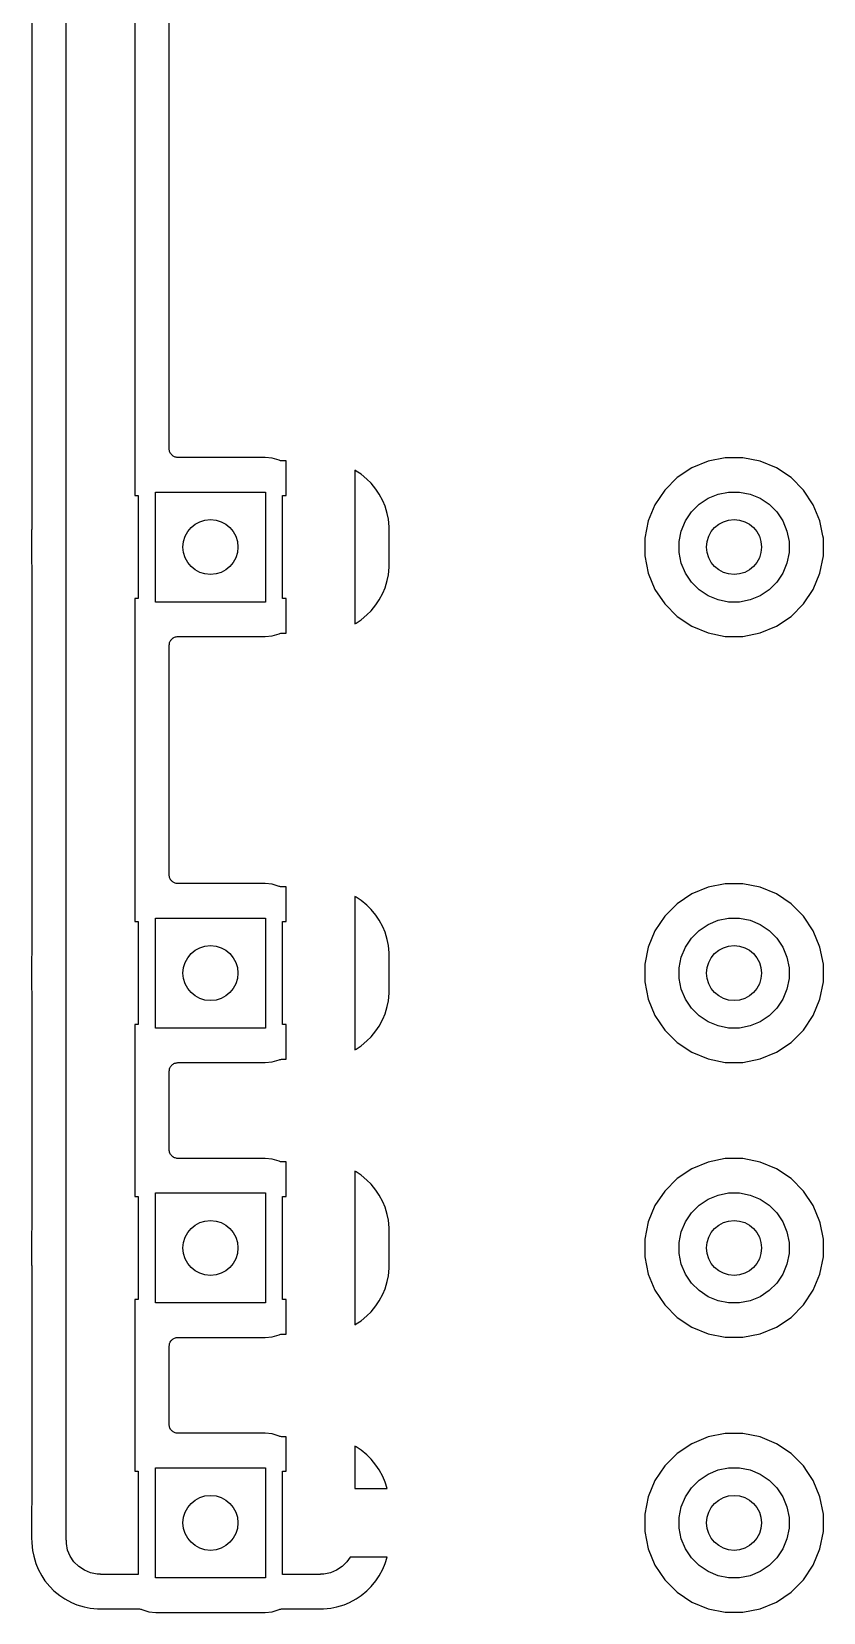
# Model space of a CAD drawing. Extents: x 1.67 to 6.2, y -5.98 to -1.89.
# Drawn here: x 5.122 to 5.576, y -5.236 to -4.331 of the extents above; entities that cross this region are included whole.
import ezdxf

# ---------------------------------------------------------------- set-up
doc = ezdxf.new("R2010")
doc.units = 0
doc.header["$MEASUREMENT"] = 0
doc.layers.add('BLACK', color=7, linetype='CONTINUOUS')

msp = doc.modelspace()

# ---------------------------------------------------------------- linework, layer by layer
at = {"layer": 'BLACK', "linetype": 'CONTINUOUS'}
for p, q in [((5.14173, -4.61614), (5.14173, -4.25197)), ((5.1811, -4.26181), (5.1811, -4.59646)), ((5.12205, -4.27657), (5.12205, -4.61397)), ((5.20079, -4.56976), (5.20079, -4.2885)), ((5.20083, -4.57022), (5.20079, -4.56976)), ((5.20087, -4.57069), (5.20083, -4.57022)), ((5.20088, -4.5707), (5.20087, -4.57069)), ((5.20088, -4.57072), (5.20088, -4.5707)), ((5.20101, -4.57116), (5.20088, -4.57072)), ((5.20115, -4.57161), (5.20101, -4.57116)), ((5.20115, -4.57162), (5.20115, -4.57161)), ((5.20116, -4.57164), (5.20115, -4.57162)), ((5.20138, -4.57205), (5.20116, -4.57164)), ((5.20159, -4.57246), (5.20138, -4.57205)), ((5.2016, -4.57247), (5.20159, -4.57246)), ((5.20161, -4.57249), (5.2016, -4.57247)), ((5.2019, -4.57284), (5.20161, -4.57249)), ((5.20219, -4.57321), (5.2019, -4.57284)), ((5.20221, -4.57322), (5.20219, -4.57321)), ((5.20222, -4.57323), (5.20221, -4.57322)), ((5.20257, -4.57353), (5.20222, -4.57323)), ((5.20293, -4.57382), (5.20257, -4.57353)), ((5.20294, -4.57383), (5.20293, -4.57382)), ((5.20296, -4.57384), (5.20294, -4.57383)), ((5.20336, -4.57406), (5.20296, -4.57384)), ((5.20377, -4.57429), (5.20336, -4.57406)), ((5.20379, -4.57429), (5.20377, -4.57429)), ((5.2038, -4.5743), (5.20379, -4.57429)), ((5.20425, -4.57444), (5.2038, -4.5743)), ((5.20469, -4.57458), (5.20425, -4.57444)), ((5.2047, -4.57458), (5.20469, -4.57458)), ((5.20472, -4.57458), (5.2047, -4.57458)), ((5.20518, -4.57463), (5.20472, -4.57458)), ((5.20564, -4.57468), (5.20518, -4.57463)), ((5.20567, -4.57468), (5.20564, -4.57468)), ((5.20568, -4.57468), (5.20567, -4.57468)), ((5.20567, -4.57468), (5.20567, -4.57468)), ((5.20571, -4.57468), (5.20568, -4.57468)), ((5.25566, -4.57468), (5.20571, -4.57468)), ((5.25976, -4.57509), (5.25566, -4.57468)), ((5.26372, -4.57629), (5.25976, -4.57509)), ((5.26408, -4.57644), (5.26372, -4.57629)), ((5.2641, -4.57645), (5.26408, -4.57644)), ((5.26413, -4.57646), (5.2641, -4.57645)), ((5.26457, -4.57655), (5.26413, -4.57646)), ((5.26502, -4.57664), (5.26457, -4.57655)), ((5.26504, -4.57664), (5.26502, -4.57664)), ((5.26507, -4.57665), (5.26504, -4.57664)), ((5.26552, -4.57665), (5.26507, -4.57665)), ((5.26565, -4.57665), (5.26552, -4.57665)), ((5.26568, -4.57665), (5.26565, -4.57665)), ((5.26575, -4.57665), (5.26568, -4.57665)), ((5.26592, -4.57665), (5.26575, -4.57665)), ((5.26598, -4.57665), (5.26592, -4.57665)), ((5.26599, -4.57665), (5.26598, -4.57665)), ((5.26772, -4.57665), (5.26599, -4.57665)), ((5.26772, -4.59646), (5.26772, -4.57665)), ((5.30788, -4.58245), (5.30709, -4.58202)), ((5.30709, -4.58202), (5.30709, -4.66995)), ((5.31069, -4.58432), (5.30788, -4.58245)), ((5.50017, -4.58063), (5.49178, -4.58623)), ((5.50948, -4.57677), (5.50017, -4.58063)), ((5.51937, -4.5748), (5.50948, -4.57677)), ((5.52945, -4.5748), (5.51937, -4.5748)), ((5.53934, -4.57677), (5.52945, -4.5748)), ((5.54865, -4.58063), (5.53934, -4.57677)), ((5.55704, -4.58623), (5.54865, -4.58063)), ((5.31406, -4.58709), (5.31069, -4.58432)), ((5.31645, -4.58948), (5.31406, -4.58709)), ((5.31922, -4.59285), (5.31645, -4.58948)), ((5.49178, -4.58623), (5.48465, -4.59336)), ((5.56416, -4.59336), (5.55704, -4.58623)), ((5.1811, -4.59646), (5.18307, -4.59646)), ((5.18307, -4.59646), (5.18307, -4.65551)), ((5.19291, -4.59449), (5.25591, -4.59449)), ((5.19291, -4.65748), (5.19291, -4.59449)), ((5.25591, -4.59449), (5.25591, -4.65748)), ((5.26575, -4.65551), (5.26575, -4.59646)), ((5.26575, -4.59646), (5.26772, -4.59646)), ((5.32109, -4.59566), (5.31922, -4.59285)), ((5.32315, -4.59951), (5.32109, -4.59566)), ((5.32444, -4.60263), (5.32315, -4.59951)), ((5.48465, -4.59336), (5.47905, -4.60174)), ((5.50433, -4.60152), (5.50949, -4.59807)), ((5.50949, -4.59807), (5.51522, -4.5957)), ((5.51522, -4.5957), (5.52131, -4.59449)), ((5.52131, -4.59449), (5.52751, -4.59449)), ((5.52751, -4.59449), (5.5336, -4.5957)), ((5.5336, -4.5957), (5.53933, -4.59807)), ((5.53933, -4.59807), (5.54449, -4.60152)), ((5.56977, -4.60174), (5.56416, -4.59336)), ((5.32571, -4.6068), (5.32444, -4.60263)), ((5.32637, -4.61011), (5.32571, -4.6068)), ((5.47905, -4.60174), (5.4752, -4.61106)), ((5.4965, -4.61107), (5.49994, -4.60591)), ((5.49994, -4.60591), (5.50433, -4.60152)), ((5.54449, -4.60152), (5.54887, -4.60591)), ((5.54887, -4.60591), (5.55232, -4.61107)), ((5.57362, -4.61106), (5.56977, -4.60174)), ((5.122, -4.61566), (5.12193, -4.61638)), ((5.12193, -4.61638), (5.12193, -4.63559)), ((5.12202, -4.61525), (5.122, -4.61545)), ((5.122, -4.61545), (5.122, -4.61566)), ((5.12205, -4.61403), (5.12202, -4.61424)), ((5.12202, -4.61424), (5.12202, -4.61445)), ((5.12202, -4.61445), (5.12202, -4.61445)), ((5.12202, -4.61445), (5.12202, -4.61518)), ((5.12202, -4.61518), (5.12202, -4.61525)), ((5.12205, -4.61397), (5.12205, -4.61403)), ((5.14173, -4.63583), (5.14173, -4.61614)), ((5.14173, -4.61614), (5.14173, -4.61614)), ((5.3268, -4.61445), (5.32637, -4.61011)), ((5.3268, -4.61518), (5.3268, -4.61445)), ((5.32682, -4.61539), (5.3268, -4.61518)), ((5.32681, -4.61559), (5.32682, -4.61539)), ((5.32682, -4.61566), (5.32681, -4.61559)), ((5.32689, -4.61638), (5.32682, -4.61566)), ((5.32689, -4.63559), (5.32689, -4.61638)), ((5.4752, -4.61106), (5.47323, -4.62094)), ((5.49291, -4.62288), (5.49412, -4.6168)), ((5.49412, -4.6168), (5.4965, -4.61107)), ((5.55232, -4.61107), (5.5547, -4.6168)), ((5.5547, -4.6168), (5.55591, -4.62288)), ((5.5753, -4.61948), (5.57362, -4.61106)), ((5.47323, -4.62094), (5.47323, -4.63103)), ((5.49291, -4.62909), (5.49291, -4.62288)), ((5.55591, -4.62288), (5.55591, -4.62909)), ((5.57559, -4.62094), (5.5753, -4.61948)), ((5.57559, -4.63103), (5.57559, -4.62094)), ((5.12193, -4.63559), (5.122, -4.63631)), ((5.122, -4.63631), (5.12201, -4.63638)), ((5.12201, -4.63638), (5.122, -4.63658)), ((5.122, -4.63658), (5.12202, -4.63679)), ((5.12202, -4.63679), (5.12202, -4.63751)), ((5.14173, -4.86024), (5.14173, -4.63583)), ((5.3268, -4.63672), (5.32682, -4.63651)), ((5.3268, -4.63679), (5.3268, -4.63672)), ((5.3268, -4.63751), (5.3268, -4.63679)), ((5.32682, -4.63631), (5.32689, -4.63559)), ((5.32682, -4.63651), (5.32682, -4.63631)), ((5.47323, -4.63103), (5.4752, -4.64091)), ((5.49412, -4.63517), (5.49291, -4.62909)), ((5.4965, -4.6409), (5.49412, -4.63517)), ((5.5547, -4.63517), (5.55232, -4.6409)), ((5.55591, -4.62909), (5.5547, -4.63517)), ((5.57362, -4.64091), (5.57559, -4.63103)), ((5.12202, -4.63751), (5.12202, -4.63752)), ((5.12202, -4.63752), (5.12203, -4.63759)), ((5.12203, -4.63759), (5.12203, -4.6378)), ((5.12203, -4.6378), (5.12205, -4.638)), ((5.12205, -4.638), (5.12205, -4.85806)), ((5.32444, -4.64934), (5.32571, -4.64517)), ((5.32571, -4.64517), (5.32637, -4.64186)), ((5.32637, -4.64186), (5.3268, -4.63751)), ((5.4752, -4.64091), (5.47905, -4.65023)), ((5.49994, -4.64606), (5.4965, -4.6409)), ((5.55232, -4.6409), (5.54887, -4.64606)), ((5.56977, -4.65023), (5.57362, -4.64091)), ((5.32109, -4.65631), (5.32315, -4.65246)), ((5.32315, -4.65246), (5.32444, -4.64934)), ((5.47905, -4.65023), (5.48465, -4.65861)), ((5.50433, -4.65045), (5.49994, -4.64606)), ((5.50949, -4.6539), (5.50433, -4.65045)), ((5.51522, -4.65627), (5.50949, -4.6539)), ((5.53933, -4.6539), (5.5336, -4.65627)), ((5.54449, -4.65045), (5.53933, -4.6539)), ((5.54887, -4.64606), (5.54449, -4.65045)), ((5.56416, -4.65861), (5.56977, -4.65023)), ((5.18307, -4.65551), (5.1811, -4.65551)), ((5.1811, -4.65551), (5.1811, -4.84055)), ((5.25591, -4.65748), (5.19291, -4.65748)), ((5.26772, -4.65551), (5.26575, -4.65551)), ((5.26772, -4.67532), (5.26772, -4.65551)), ((5.31406, -4.66488), (5.31645, -4.66249)), ((5.31645, -4.66249), (5.31922, -4.65912)), ((5.31922, -4.65912), (5.32109, -4.65631)), ((5.48465, -4.65861), (5.49178, -4.66574)), ((5.52131, -4.65748), (5.51522, -4.65627)), ((5.52751, -4.65748), (5.52131, -4.65748)), ((5.5336, -4.65627), (5.52751, -4.65748)), ((5.55704, -4.66574), (5.56416, -4.65861)), ((5.30709, -4.66995), (5.30788, -4.66952)), ((5.30788, -4.66952), (5.31069, -4.66764)), ((5.31069, -4.66764), (5.31406, -4.66488)), ((5.49178, -4.66574), (5.50017, -4.67134)), ((5.50017, -4.67134), (5.50948, -4.6752)), ((5.53934, -4.6752), (5.54865, -4.67134)), ((5.54865, -4.67134), (5.55704, -4.66574)), ((5.20079, -4.68214), (5.20084, -4.68168)), ((5.20079, -4.68217), (5.20079, -4.68214)), ((5.20079, -4.68217), (5.20079, -4.68217)), ((5.20079, -4.68217), (5.20079, -4.68217)), ((5.20079, -4.68221), (5.20079, -4.68217)), ((5.20084, -4.68168), (5.20089, -4.68122)), ((5.20089, -4.68118), (5.20103, -4.68074)), ((5.20089, -4.6812), (5.20089, -4.68118)), ((5.20089, -4.68122), (5.20089, -4.6812)), ((5.20103, -4.68074), (5.20117, -4.6803)), ((5.20117, -4.6803), (5.20118, -4.68028)), ((5.20118, -4.68028), (5.20119, -4.68027)), ((5.20119, -4.68027), (5.20141, -4.67986)), ((5.20141, -4.67986), (5.20163, -4.67945)), ((5.20163, -4.67945), (5.20164, -4.67944)), ((5.20164, -4.67944), (5.20165, -4.67943)), ((5.20165, -4.67943), (5.20195, -4.67907)), ((5.20195, -4.67907), (5.20224, -4.67871)), ((5.20224, -4.67871), (5.20225, -4.6787)), ((5.20225, -4.6787), (5.20227, -4.67869)), ((5.20227, -4.67869), (5.20263, -4.6784)), ((5.20263, -4.6784), (5.20299, -4.67811)), ((5.20299, -4.67811), (5.203, -4.6781)), ((5.203, -4.6781), (5.20301, -4.67809)), ((5.20301, -4.67809), (5.20343, -4.67787)), ((5.20343, -4.67787), (5.20383, -4.67766)), ((5.20383, -4.67766), (5.20385, -4.67765)), ((5.20385, -4.67765), (5.20387, -4.67764)), ((5.20387, -4.67764), (5.20431, -4.67751)), ((5.20431, -4.67751), (5.20475, -4.67738)), ((5.20475, -4.67738), (5.20477, -4.67738)), ((5.20477, -4.67738), (5.20479, -4.67737)), ((5.20479, -4.67737), (5.20525, -4.67733)), ((5.20525, -4.67733), (5.20571, -4.67728)), ((5.20571, -4.67728), (5.25566, -4.67728)), ((5.25566, -4.67728), (5.25976, -4.67688)), ((5.25976, -4.67688), (5.26373, -4.67568)), ((5.26373, -4.67568), (5.26414, -4.67551)), ((5.26414, -4.67551), (5.26417, -4.6755)), ((5.26417, -4.6755), (5.2642, -4.67549)), ((5.2642, -4.67549), (5.26464, -4.67541)), ((5.26464, -4.67541), (5.26508, -4.67532)), ((5.26508, -4.67532), (5.26511, -4.67532)), ((5.26511, -4.67532), (5.26514, -4.67532)), ((5.26514, -4.67532), (5.26559, -4.67532)), ((5.26559, -4.67532), (5.26569, -4.67532)), ((5.26569, -4.67532), (5.26575, -4.67532)), ((5.26575, -4.67532), (5.26772, -4.67532)), ((5.50948, -4.6752), (5.51937, -4.67717)), ((5.51937, -4.67717), (5.52945, -4.67717)), ((5.52945, -4.67717), (5.53934, -4.6752)), ((5.20079, -4.81386), (5.20079, -4.68221)), ((5.20083, -4.81432), (5.20079, -4.81386)), ((5.20087, -4.81478), (5.20083, -4.81432)), ((5.20088, -4.8148), (5.20087, -4.81478)), ((5.20088, -4.81481), (5.20088, -4.8148)), ((5.20101, -4.81525), (5.20088, -4.81481)), ((5.20115, -4.8157), (5.20101, -4.81525)), ((5.20115, -4.81572), (5.20115, -4.8157)), ((5.20116, -4.81573), (5.20115, -4.81572)), ((5.20138, -4.81614), (5.20116, -4.81573)), ((5.20159, -4.81655), (5.20138, -4.81614)), ((5.2016, -4.81657), (5.20159, -4.81655)), ((5.20161, -4.81658), (5.2016, -4.81657)), ((5.2019, -4.81694), (5.20161, -4.81658)), ((5.20219, -4.8173), (5.2019, -4.81694)), ((5.20221, -4.81731), (5.20219, -4.8173)), ((5.20222, -4.81733), (5.20221, -4.81731)), ((5.20257, -4.81762), (5.20222, -4.81733)), ((5.20293, -4.81792), (5.20257, -4.81762)), ((5.20294, -4.81793), (5.20293, -4.81792)), ((5.20296, -4.81794), (5.20294, -4.81793)), ((5.20336, -4.81816), (5.20296, -4.81794)), ((5.20377, -4.81838), (5.20336, -4.81816)), ((5.20379, -4.81839), (5.20377, -4.81838)), ((5.2038, -4.81839), (5.20379, -4.81839)), ((5.20425, -4.81853), (5.2038, -4.81839)), ((5.20469, -4.81867), (5.20425, -4.81853)), ((5.2047, -4.81867), (5.20469, -4.81867)), ((5.20472, -4.81868), (5.2047, -4.81867)), ((5.20518, -4.81873), (5.20472, -4.81868)), ((5.20564, -4.81878), (5.20518, -4.81873)), ((5.20567, -4.81878), (5.20564, -4.81878)), ((5.20568, -4.81878), (5.20567, -4.81878)), ((5.20567, -4.81878), (5.20567, -4.81878)), ((5.20571, -4.81878), (5.20568, -4.81878)), ((5.25566, -4.81878), (5.20571, -4.81878)), ((5.25976, -4.81918), (5.25566, -4.81878)), ((5.26372, -4.82038), (5.25976, -4.81918)), ((5.26408, -4.82054), (5.26372, -4.82038)), ((5.2641, -4.82054), (5.26408, -4.82054)), ((5.26413, -4.82055), (5.2641, -4.82054)), ((5.26457, -4.82064), (5.26413, -4.82055)), ((5.26502, -4.82073), (5.26457, -4.82064)), ((5.26504, -4.82074), (5.26502, -4.82073)), ((5.26507, -4.82074), (5.26504, -4.82074)), ((5.26552, -4.82074), (5.26507, -4.82074)), ((5.26565, -4.82074), (5.26552, -4.82074)), ((5.26568, -4.82075), (5.26565, -4.82074)), ((5.26575, -4.82075), (5.26568, -4.82075)), ((5.26592, -4.82075), (5.26575, -4.82075)), ((5.26598, -4.82075), (5.26592, -4.82075)), ((5.26599, -4.82075), (5.26598, -4.82075)), ((5.26772, -4.82075), (5.26599, -4.82075)), ((5.26772, -4.84055), (5.26772, -4.82075)), ((5.30788, -4.82654), (5.30709, -4.82612)), ((5.30709, -4.82612), (5.30709, -4.91404)), ((5.31069, -4.82842), (5.30788, -4.82654)), ((5.50017, -4.82472), (5.49178, -4.83032)), ((5.50948, -4.82086), (5.50017, -4.82472)), ((5.51937, -4.8189), (5.50948, -4.82086)), ((5.52945, -4.8189), (5.51937, -4.8189)), ((5.53934, -4.82086), (5.52945, -4.8189)), ((5.54865, -4.82472), (5.53934, -4.82086)), ((5.55704, -4.83032), (5.54865, -4.82472)), ((5.31406, -4.83119), (5.31069, -4.82842)), ((5.31645, -4.83357), (5.31406, -4.83119)), ((5.31922, -4.83695), (5.31645, -4.83357)), ((5.49178, -4.83032), (5.48465, -4.83745)), ((5.56013, -4.83342), (5.55704, -4.83032)), ((5.56416, -4.83745), (5.56013, -4.83342)), ((5.56013, -4.83342), (5.56013, -4.83342)), ((5.1811, -4.84055), (5.18307, -4.84055)), ((5.18307, -4.84055), (5.18307, -4.89961)), ((5.19291, -4.83858), (5.25591, -4.83858)), ((5.19291, -4.90157), (5.19291, -4.83858)), ((5.25591, -4.83858), (5.25591, -4.90157)), ((5.26575, -4.89961), (5.26575, -4.84055)), ((5.26575, -4.84055), (5.26772, -4.84055)), ((5.32109, -4.83975), (5.31922, -4.83695)), ((5.32315, -4.8436), (5.32109, -4.83975)), ((5.32444, -4.84672), (5.32315, -4.8436)), ((5.48465, -4.83745), (5.47905, -4.84584)), ((5.50433, -4.84561), (5.50949, -4.84217)), ((5.50949, -4.84217), (5.51522, -4.83979)), ((5.51522, -4.83979), (5.52131, -4.83858)), ((5.52131, -4.83858), (5.52751, -4.83858)), ((5.52751, -4.83858), (5.5336, -4.83979)), ((5.5336, -4.83979), (5.53933, -4.84217)), ((5.53933, -4.84217), (5.54449, -4.84561)), ((5.56977, -4.84584), (5.56416, -4.83745)), ((5.32571, -4.8509), (5.32444, -4.84672)), ((5.32637, -4.85421), (5.32571, -4.8509)), ((5.3268, -4.85855), (5.32637, -4.85421)), ((5.47905, -4.84584), (5.4752, -4.85515)), ((5.4965, -4.85516), (5.49994, -4.85)), ((5.49994, -4.85), (5.50433, -4.84561)), ((5.54449, -4.84561), (5.54887, -4.85)), ((5.54887, -4.85), (5.55232, -4.85516)), ((5.57362, -4.85515), (5.56977, -4.84584)), ((5.122, -4.85976), (5.12193, -4.86048)), ((5.12193, -4.86048), (5.12193, -4.87968)), ((5.12202, -4.85934), (5.122, -4.85955)), ((5.122, -4.85955), (5.122, -4.85976)), ((5.12205, -4.85813), (5.12202, -4.85834)), ((5.12202, -4.85834), (5.12202, -4.85854)), ((5.12202, -4.85854), (5.12202, -4.85855)), ((5.12202, -4.85855), (5.12202, -4.85927)), ((5.12202, -4.85927), (5.12202, -4.85934)), ((5.12205, -4.85806), (5.12205, -4.85813)), ((5.14173, -4.87992), (5.14173, -4.86024)), ((5.14173, -4.86024), (5.14173, -4.86024)), ((5.3268, -4.85927), (5.3268, -4.85855)), ((5.32682, -4.85948), (5.3268, -4.85927)), ((5.32681, -4.85969), (5.32682, -4.85948)), ((5.32682, -4.85976), (5.32681, -4.85969)), ((5.32689, -4.86048), (5.32682, -4.85976)), ((5.32689, -4.87968), (5.32689, -4.86048)), ((5.4752, -4.85515), (5.47323, -4.86504)), ((5.49291, -4.86698), (5.49412, -4.86089)), ((5.49412, -4.86089), (5.4965, -4.85516)), ((5.55232, -4.85516), (5.5547, -4.86089)), ((5.5547, -4.86089), (5.55591, -4.86698)), ((5.57559, -4.86504), (5.57362, -4.85515)), ((5.47323, -4.86504), (5.47323, -4.87512)), ((5.49291, -4.87318), (5.49291, -4.86698)), ((5.55591, -4.86698), (5.55591, -4.87318)), ((5.57559, -4.87512), (5.57559, -4.86504)), ((5.12193, -4.87968), (5.122, -4.8804)), ((5.122, -4.8804), (5.12201, -4.88047)), ((5.12201, -4.88047), (5.122, -4.88068)), ((5.122, -4.88068), (5.12202, -4.88088)), ((5.12202, -4.88088), (5.12202, -4.88161)), ((5.14173, -5.01772), (5.14173, -4.87992)), ((5.3268, -4.88082), (5.32682, -4.88061)), ((5.3268, -4.88088), (5.3268, -4.88082)), ((5.3268, -4.88161), (5.3268, -4.88088)), ((5.32682, -4.8804), (5.32689, -4.87968)), ((5.32682, -4.88061), (5.32682, -4.8804)), ((5.47323, -4.87512), (5.4752, -4.88501)), ((5.49412, -4.87927), (5.49291, -4.87318)), ((5.4965, -4.885), (5.49412, -4.87927)), ((5.5547, -4.87927), (5.55232, -4.885)), ((5.55591, -4.87318), (5.5547, -4.87927)), ((5.57362, -4.88501), (5.57559, -4.87512)), ((5.12202, -4.88161), (5.12202, -4.88161)), ((5.12202, -4.88161), (5.12203, -4.88168)), ((5.12203, -4.88168), (5.12203, -4.88189)), ((5.12203, -4.88189), (5.12205, -4.8821)), ((5.12205, -4.8821), (5.12205, -5.01554)), ((5.32444, -4.89344), (5.32571, -4.88926)), ((5.32571, -4.88926), (5.32637, -4.88595)), ((5.32637, -4.88595), (5.3268, -4.88161)), ((5.4752, -4.88501), (5.47905, -4.89432)), ((5.49994, -4.89016), (5.4965, -4.885)), ((5.50433, -4.89454), (5.49994, -4.89016)), ((5.54887, -4.89016), (5.54449, -4.89454)), ((5.55232, -4.885), (5.54887, -4.89016)), ((5.56977, -4.89432), (5.57362, -4.88501)), ((5.32109, -4.9004), (5.32315, -4.89656)), ((5.32315, -4.89656), (5.32444, -4.89344)), ((5.47905, -4.89432), (5.48465, -4.9027)), ((5.50949, -4.89799), (5.50433, -4.89454)), ((5.51522, -4.90036), (5.50949, -4.89799)), ((5.53933, -4.89799), (5.5336, -4.90036)), ((5.54449, -4.89454), (5.53933, -4.89799)), ((5.56416, -4.9027), (5.56977, -4.89432)), ((5.18307, -4.89961), (5.1811, -4.89961)), ((5.1811, -4.89961), (5.1811, -4.99803)), ((5.25591, -4.90157), (5.19291, -4.90157)), ((5.26772, -4.89961), (5.26575, -4.89961)), ((5.26772, -4.91941), (5.26772, -4.89961)), ((5.31406, -4.90897), (5.31645, -4.90658)), ((5.31645, -4.90658), (5.31922, -4.90321)), ((5.31922, -4.90321), (5.32109, -4.9004)), ((5.48465, -4.9027), (5.49178, -4.90983)), ((5.52131, -4.90157), (5.51522, -4.90036)), ((5.52751, -4.90157), (5.52131, -4.90157)), ((5.5336, -4.90036), (5.52751, -4.90157)), ((5.55704, -4.90983), (5.56416, -4.9027)), ((5.30709, -4.91404), (5.30788, -4.91361)), ((5.30788, -4.91361), (5.31069, -4.91174)), ((5.31069, -4.91174), (5.31406, -4.90897)), ((5.49178, -4.90983), (5.50017, -4.91543)), ((5.50017, -4.91543), (5.50948, -4.91929)), ((5.53934, -4.91929), (5.54865, -4.91543)), ((5.54865, -4.91543), (5.55704, -4.90983)), ((5.20079, -4.92623), (5.20084, -4.92577)), ((5.20079, -4.92626), (5.20079, -4.92623)), ((5.20079, -4.92627), (5.20079, -4.92626)), ((5.20079, -4.9263), (5.20079, -4.92627)), ((5.20079, -4.92627), (5.20079, -4.92627)), ((5.20079, -4.97134), (5.20079, -4.9263)), ((5.20084, -4.92577), (5.20089, -4.92531)), ((5.20089, -4.92528), (5.20103, -4.92484)), ((5.20089, -4.92529), (5.20089, -4.92528)), ((5.20089, -4.92531), (5.20089, -4.92529)), ((5.20103, -4.92484), (5.20117, -4.92439)), ((5.20117, -4.92439), (5.20118, -4.92438)), ((5.20118, -4.92438), (5.20119, -4.92436)), ((5.20119, -4.92436), (5.20141, -4.92396)), ((5.20141, -4.92396), (5.20163, -4.92355)), ((5.20163, -4.92355), (5.20164, -4.92353)), ((5.20164, -4.92353), (5.20165, -4.92352)), ((5.20165, -4.92352), (5.20195, -4.92316)), ((5.20195, -4.92316), (5.20224, -4.92281)), ((5.20224, -4.92281), (5.20225, -4.9228)), ((5.20225, -4.9228), (5.20227, -4.92278)), ((5.20227, -4.92278), (5.20263, -4.92249)), ((5.20263, -4.92249), (5.20299, -4.9222)), ((5.20299, -4.9222), (5.203, -4.92219)), ((5.203, -4.92219), (5.20301, -4.92218)), ((5.20301, -4.92218), (5.20343, -4.92197)), ((5.20343, -4.92197), (5.20383, -4.92175)), ((5.20383, -4.92175), (5.20385, -4.92175)), ((5.20385, -4.92175), (5.20387, -4.92174)), ((5.20387, -4.92174), (5.20431, -4.92161)), ((5.20431, -4.92161), (5.20475, -4.92147)), ((5.20475, -4.92147), (5.20477, -4.92147)), ((5.20477, -4.92147), (5.20479, -4.92147)), ((5.20479, -4.92147), (5.20525, -4.92142)), ((5.20525, -4.92142), (5.20571, -4.92138)), ((5.20571, -4.92138), (5.25566, -4.92138)), ((5.25566, -4.92138), (5.25976, -4.92098)), ((5.25976, -4.92098), (5.26373, -4.91977)), ((5.26373, -4.91977), (5.26414, -4.9196)), ((5.26414, -4.9196), (5.26417, -4.9196)), ((5.26417, -4.9196), (5.2642, -4.91959)), ((5.2642, -4.91959), (5.26464, -4.9195)), ((5.26464, -4.9195), (5.26508, -4.91942)), ((5.26508, -4.91942), (5.26511, -4.91942)), ((5.26511, -4.91942), (5.26514, -4.91941)), ((5.26514, -4.91941), (5.26559, -4.91942)), ((5.26559, -4.91942), (5.26569, -4.91942)), ((5.26569, -4.91942), (5.26575, -4.91941)), ((5.26575, -4.91941), (5.26772, -4.91941)), ((5.50948, -4.91929), (5.51937, -4.92126)), ((5.51937, -4.92126), (5.52945, -4.92126)), ((5.52945, -4.92126), (5.53934, -4.91929)), ((5.20083, -4.9718), (5.20079, -4.97134)), ((5.20087, -4.97226), (5.20083, -4.9718)), ((5.20088, -4.97228), (5.20087, -4.97226)), ((5.20088, -4.97229), (5.20088, -4.97228)), ((5.20101, -4.97273), (5.20088, -4.97229)), ((5.20115, -4.97318), (5.20101, -4.97273)), ((5.20115, -4.9732), (5.20115, -4.97318)), ((5.20116, -4.97321), (5.20115, -4.9732)), ((5.20138, -4.97362), (5.20116, -4.97321)), ((5.20159, -4.97403), (5.20138, -4.97362)), ((5.2016, -4.97405), (5.20159, -4.97403)), ((5.20161, -4.97406), (5.2016, -4.97405)), ((5.2019, -4.97442), (5.20161, -4.97406)), ((5.20219, -4.97478), (5.2019, -4.97442)), ((5.20221, -4.97479), (5.20219, -4.97478)), ((5.20222, -4.97481), (5.20221, -4.97479)), ((5.20257, -4.9751), (5.20222, -4.97481)), ((5.20293, -4.9754), (5.20257, -4.9751)), ((5.20294, -4.97541), (5.20293, -4.9754)), ((5.20296, -4.97542), (5.20294, -4.97541)), ((5.20336, -4.97564), (5.20296, -4.97542)), ((5.20377, -4.97586), (5.20336, -4.97564)), ((5.20379, -4.97587), (5.20377, -4.97586)), ((5.2038, -4.97587), (5.20379, -4.97587)), ((5.20425, -4.97601), (5.2038, -4.97587)), ((5.20469, -4.97615), (5.20425, -4.97601)), ((5.2047, -4.97615), (5.20469, -4.97615)), ((5.20472, -4.97616), (5.2047, -4.97615)), ((5.20518, -4.97621), (5.20472, -4.97616)), ((5.20564, -4.97626), (5.20518, -4.97621)), ((5.20567, -4.97626), (5.20564, -4.97626)), ((5.20568, -4.97626), (5.20567, -4.97626)), ((5.20567, -4.97626), (5.20567, -4.97626)), ((5.20571, -4.97626), (5.20568, -4.97626)), ((5.25566, -4.97626), (5.20571, -4.97626)), ((5.25976, -4.97666), (5.25566, -4.97626)), ((5.26372, -4.97786), (5.25976, -4.97666)), ((5.26408, -4.97802), (5.26372, -4.97786)), ((5.2641, -4.97802), (5.26408, -4.97802)), ((5.26413, -4.97803), (5.2641, -4.97802)), ((5.26457, -4.97812), (5.26413, -4.97803)), ((5.26502, -4.97822), (5.26457, -4.97812)), ((5.26504, -4.97822), (5.26502, -4.97822)), ((5.26507, -4.97822), (5.26504, -4.97822)), ((5.26552, -4.97822), (5.26507, -4.97822)), ((5.26565, -4.97822), (5.26552, -4.97822)), ((5.26568, -4.97823), (5.26565, -4.97822)), ((5.26575, -4.97823), (5.26568, -4.97823)), ((5.26592, -4.97823), (5.26575, -4.97823)), ((5.26598, -4.97823), (5.26592, -4.97823)), ((5.26599, -4.97823), (5.26598, -4.97823)), ((5.26772, -4.97823), (5.26599, -4.97823)), ((5.26772, -4.99803), (5.26772, -4.97823)), ((5.50948, -4.97834), (5.50017, -4.9822)), ((5.51937, -4.97638), (5.50948, -4.97834)), ((5.52945, -4.97638), (5.51937, -4.97638)), ((5.53934, -4.97834), (5.52945, -4.97638)), ((5.54865, -4.9822), (5.53934, -4.97834)), ((5.30788, -4.98402), (5.30709, -4.9836)), ((5.30709, -4.9836), (5.30709, -5.07152)), ((5.31069, -4.9859), (5.30788, -4.98402)), ((5.31406, -4.98867), (5.31069, -4.9859)), ((5.31645, -4.99105), (5.31406, -4.98867)), ((5.49178, -4.9878), (5.48465, -4.99493)), ((5.50017, -4.9822), (5.49178, -4.9878)), ((5.55704, -4.9878), (5.54865, -4.9822)), ((5.56416, -4.99493), (5.55704, -4.9878)), ((5.1811, -4.99803), (5.18307, -4.99803)), ((5.18307, -4.99803), (5.18307, -5.05709)), ((5.19291, -4.99606), (5.25591, -4.99606)), ((5.19291, -5.05906), (5.19291, -4.99606)), ((5.25591, -4.99606), (5.25591, -5.05906)), ((5.26575, -5.05709), (5.26575, -4.99803)), ((5.26575, -4.99803), (5.26772, -4.99803)), ((5.31922, -4.99443), (5.31645, -4.99105)), ((5.32109, -4.99723), (5.31922, -4.99443)), ((5.32315, -5.00108), (5.32109, -4.99723)), ((5.48465, -4.99493), (5.47905, -5.00332)), ((5.50949, -4.99965), (5.51522, -4.99727)), ((5.51522, -4.99727), (5.52131, -4.99606)), ((5.52131, -4.99606), (5.52751, -4.99606)), ((5.52751, -4.99606), (5.5336, -4.99727)), ((5.5336, -4.99727), (5.53933, -4.99965)), ((5.56977, -5.00332), (5.56416, -4.99493)), ((5.32444, -5.0042), (5.32315, -5.00108)), ((5.32571, -5.00838), (5.32444, -5.0042)), ((5.47905, -5.00332), (5.4752, -5.01263)), ((5.4965, -5.01264), (5.49994, -5.00748)), ((5.49994, -5.00748), (5.50433, -5.00309)), ((5.50433, -5.00309), (5.50949, -4.99965)), ((5.53933, -4.99965), (5.54449, -5.00309)), ((5.54449, -5.00309), (5.54887, -5.00748)), ((5.54887, -5.00748), (5.55232, -5.01264)), ((5.57362, -5.01263), (5.56977, -5.00332)), ((5.122, -5.01724), (5.12193, -5.01796)), ((5.12202, -5.01682), (5.122, -5.01703)), ((5.122, -5.01703), (5.122, -5.01724)), ((5.12205, -5.01561), (5.12202, -5.01582)), ((5.12202, -5.01582), (5.12202, -5.01602)), ((5.12202, -5.01602), (5.12202, -5.01603)), ((5.12202, -5.01603), (5.12202, -5.01675)), ((5.12202, -5.01675), (5.12202, -5.01682)), ((5.12205, -5.01554), (5.12205, -5.01561)), ((5.32637, -5.01169), (5.32571, -5.00838)), ((5.3268, -5.01603), (5.32637, -5.01169)), ((5.3268, -5.01675), (5.3268, -5.01603)), ((5.32682, -5.01696), (5.3268, -5.01675)), ((5.32681, -5.01717), (5.32682, -5.01696)), ((5.32682, -5.01724), (5.32681, -5.01717)), ((5.32689, -5.01796), (5.32682, -5.01724)), ((5.4752, -5.01263), (5.47323, -5.02252)), ((5.49412, -5.01837), (5.4965, -5.01264)), ((5.55232, -5.01264), (5.5547, -5.01837)), ((5.57373, -5.01318), (5.57362, -5.01263)), ((5.57559, -5.02252), (5.57373, -5.01318)), ((5.12193, -5.01796), (5.12193, -5.03716)), ((5.14173, -5.0374), (5.14173, -5.01772)), ((5.14173, -5.01772), (5.14173, -5.01772)), ((5.32689, -5.03716), (5.32689, -5.01796)), ((5.47323, -5.02252), (5.47323, -5.0326)), ((5.49291, -5.02446), (5.49412, -5.01837)), ((5.49291, -5.03066), (5.49291, -5.02446)), ((5.5547, -5.01837), (5.55591, -5.02446)), ((5.55591, -5.02446), (5.55591, -5.03066)), ((5.57559, -5.0326), (5.57559, -5.02252)), ((5.47323, -5.0326), (5.4752, -5.04249)), ((5.49412, -5.03675), (5.49291, -5.03066)), ((5.55591, -5.03066), (5.5547, -5.03675)), ((5.57362, -5.04249), (5.57559, -5.0326)), ((5.12193, -5.03716), (5.122, -5.03788)), ((5.122, -5.03788), (5.12201, -5.03795)), ((5.12201, -5.03795), (5.122, -5.03816)), ((5.122, -5.03816), (5.12202, -5.03836)), ((5.12202, -5.03836), (5.12202, -5.03909)), ((5.12202, -5.03909), (5.12202, -5.03909)), ((5.12202, -5.03909), (5.12203, -5.03916)), ((5.12203, -5.03916), (5.12203, -5.03937)), ((5.12203, -5.03937), (5.12205, -5.03958)), ((5.12205, -5.03958), (5.12205, -5.17302)), ((5.14173, -5.1752), (5.14173, -5.0374)), ((5.32571, -5.04674), (5.32637, -5.04343)), ((5.32637, -5.04343), (5.3268, -5.03909)), ((5.3268, -5.0383), (5.32682, -5.03809)), ((5.3268, -5.03836), (5.3268, -5.0383)), ((5.3268, -5.03909), (5.3268, -5.03836)), ((5.32682, -5.03788), (5.32689, -5.03716)), ((5.32682, -5.03809), (5.32682, -5.03788)), ((5.4752, -5.04249), (5.47905, -5.0518)), ((5.4965, -5.04248), (5.49412, -5.03675)), ((5.49994, -5.04764), (5.4965, -5.04248)), ((5.55232, -5.04248), (5.54887, -5.04764)), ((5.5547, -5.03675), (5.55232, -5.04248)), ((5.56977, -5.0518), (5.57362, -5.04249)), ((5.32315, -5.05404), (5.32444, -5.05092)), ((5.32444, -5.05092), (5.32571, -5.04674)), ((5.47905, -5.0518), (5.48465, -5.06019)), ((5.50433, -5.05202), (5.49994, -5.04764)), ((5.50949, -5.05547), (5.50433, -5.05202)), ((5.54449, -5.05202), (5.53933, -5.05547)), ((5.54887, -5.04764), (5.54449, -5.05202)), ((5.56416, -5.06019), (5.56977, -5.0518)), ((5.18307, -5.05709), (5.1811, -5.05709)), ((5.1811, -5.05709), (5.1811, -5.15551)), ((5.25591, -5.05906), (5.19291, -5.05906)), ((5.26772, -5.05709), (5.26575, -5.05709)), ((5.26772, -5.07689), (5.26772, -5.05709)), ((5.31645, -5.06406), (5.31922, -5.06069)), ((5.31922, -5.06069), (5.32109, -5.05788)), ((5.32109, -5.05788), (5.32315, -5.05404)), ((5.48465, -5.06019), (5.49178, -5.06731)), ((5.51522, -5.05784), (5.50949, -5.05547)), ((5.52131, -5.05906), (5.51522, -5.05784)), ((5.52751, -5.05906), (5.52131, -5.05906)), ((5.5336, -5.05784), (5.52751, -5.05906)), ((5.53933, -5.05547), (5.5336, -5.05784)), ((5.55704, -5.06731), (5.56416, -5.06019)), ((5.30709, -5.07152), (5.30788, -5.07109)), ((5.30788, -5.07109), (5.31069, -5.06922)), ((5.31069, -5.06922), (5.31406, -5.06645)), ((5.31406, -5.06645), (5.31645, -5.06406)), ((5.49178, -5.06731), (5.50017, -5.07292)), ((5.54865, -5.07292), (5.55704, -5.06731)), ((5.20165, -5.081), (5.20195, -5.08064)), ((5.20195, -5.08064), (5.20224, -5.08029)), ((5.20224, -5.08029), (5.20225, -5.08028)), ((5.20225, -5.08028), (5.20227, -5.08026)), ((5.20227, -5.08026), (5.20263, -5.07997)), ((5.20263, -5.07997), (5.20299, -5.07968)), ((5.20299, -5.07968), (5.203, -5.07967)), ((5.203, -5.07967), (5.20301, -5.07966)), ((5.20301, -5.07966), (5.20343, -5.07945)), ((5.20343, -5.07945), (5.20383, -5.07923)), ((5.20383, -5.07923), (5.20385, -5.07923)), ((5.20385, -5.07923), (5.20387, -5.07922)), ((5.20387, -5.07922), (5.20431, -5.07909)), ((5.20431, -5.07909), (5.20475, -5.07895)), ((5.20475, -5.07895), (5.20477, -5.07895)), ((5.20477, -5.07895), (5.20479, -5.07895)), ((5.20479, -5.07895), (5.20525, -5.0789)), ((5.20525, -5.0789), (5.20571, -5.07886)), ((5.20571, -5.07886), (5.25566, -5.07886)), ((5.25566, -5.07886), (5.25976, -5.07846)), ((5.25976, -5.07846), (5.26373, -5.07725)), ((5.26373, -5.07725), (5.26414, -5.07708)), ((5.26414, -5.07708), (5.26417, -5.07708)), ((5.26417, -5.07708), (5.2642, -5.07707)), ((5.2642, -5.07707), (5.26464, -5.07698)), ((5.26464, -5.07698), (5.26508, -5.0769)), ((5.26508, -5.0769), (5.26511, -5.0769)), ((5.26511, -5.0769), (5.26514, -5.07689)), ((5.26514, -5.07689), (5.26559, -5.0769)), ((5.26559, -5.0769), (5.26569, -5.0769)), ((5.26569, -5.0769), (5.26575, -5.07689)), ((5.26575, -5.07689), (5.26772, -5.07689)), ((5.50017, -5.07292), (5.50948, -5.07677)), ((5.50948, -5.07677), (5.51937, -5.07874)), ((5.51937, -5.07874), (5.52945, -5.07874)), ((5.52945, -5.07874), (5.53934, -5.07677)), ((5.53934, -5.07677), (5.54865, -5.07292)), ((5.20079, -5.08371), (5.20084, -5.08325)), ((5.20079, -5.08374), (5.20079, -5.08371)), ((5.20079, -5.08375), (5.20079, -5.08374)), ((5.20079, -5.08378), (5.20079, -5.08375)), ((5.20079, -5.08375), (5.20079, -5.08375)), ((5.20079, -5.12882), (5.20079, -5.08378)), ((5.20084, -5.08325), (5.20089, -5.08279)), ((5.20089, -5.08276), (5.20103, -5.08232)), ((5.20089, -5.08277), (5.20089, -5.08276)), ((5.20089, -5.08279), (5.20089, -5.08277)), ((5.20103, -5.08232), (5.20117, -5.08187)), ((5.20117, -5.08187), (5.20118, -5.08186)), ((5.20118, -5.08186), (5.20119, -5.08184)), ((5.20119, -5.08184), (5.20141, -5.08144)), ((5.20141, -5.08144), (5.20163, -5.08103)), ((5.20163, -5.08103), (5.20164, -5.08102)), ((5.20164, -5.08102), (5.20165, -5.081)), ((5.20083, -5.12928), (5.20079, -5.12882)), ((5.20087, -5.12974), (5.20083, -5.12928)), ((5.20088, -5.12976), (5.20087, -5.12974)), ((5.20088, -5.12977), (5.20088, -5.12976)), ((5.20101, -5.13021), (5.20088, -5.12977)), ((5.20115, -5.13066), (5.20101, -5.13021)), ((5.20115, -5.13068), (5.20115, -5.13066)), ((5.20116, -5.13069), (5.20115, -5.13068)), ((5.20138, -5.1311), (5.20116, -5.13069)), ((5.20159, -5.13151), (5.20138, -5.1311)), ((5.2016, -5.13153), (5.20159, -5.13151)), ((5.20161, -5.13154), (5.2016, -5.13153)), ((5.2019, -5.1319), (5.20161, -5.13154)), ((5.20219, -5.13226), (5.2019, -5.1319)), ((5.20221, -5.13227), (5.20219, -5.13226)), ((5.20222, -5.13229), (5.20221, -5.13227)), ((5.20257, -5.13258), (5.20222, -5.13229)), ((5.20293, -5.13288), (5.20257, -5.13258)), ((5.20294, -5.13289), (5.20293, -5.13288)), ((5.20296, -5.1329), (5.20294, -5.13289)), ((5.20336, -5.13312), (5.20296, -5.1329)), ((5.20377, -5.13334), (5.20336, -5.13312)), ((5.20379, -5.13335), (5.20377, -5.13334)), ((5.2038, -5.13335), (5.20379, -5.13335)), ((5.20425, -5.13349), (5.2038, -5.13335)), ((5.20469, -5.13363), (5.20425, -5.13349)), ((5.2047, -5.13363), (5.20469, -5.13363)), ((5.20472, -5.13364), (5.2047, -5.13363)), ((5.20518, -5.13369), (5.20472, -5.13364)), ((5.20564, -5.13374), (5.20518, -5.13369)), ((5.20567, -5.13374), (5.20564, -5.13374)), ((5.20568, -5.13374), (5.20567, -5.13374)), ((5.20567, -5.13374), (5.20567, -5.13374)), ((5.20571, -5.13374), (5.20568, -5.13374)), ((5.25566, -5.13374), (5.20571, -5.13374)), ((5.25976, -5.13414), (5.25566, -5.13374)), ((5.26372, -5.13534), (5.25976, -5.13414)), ((5.51937, -5.13386), (5.50948, -5.13583)), ((5.52945, -5.13386), (5.51937, -5.13386)), ((5.53934, -5.13583), (5.52945, -5.13386)), ((5.26408, -5.1355), (5.26372, -5.13534)), ((5.2641, -5.1355), (5.26408, -5.1355)), ((5.26413, -5.13551), (5.2641, -5.1355)), ((5.26457, -5.1356), (5.26413, -5.13551)), ((5.26502, -5.1357), (5.26457, -5.1356)), ((5.26504, -5.1357), (5.26502, -5.1357)), ((5.26507, -5.1357), (5.26504, -5.1357)), ((5.26552, -5.1357), (5.26507, -5.1357)), ((5.26565, -5.1357), (5.26552, -5.1357)), ((5.26568, -5.13571), (5.26565, -5.1357)), ((5.26575, -5.13571), (5.26568, -5.13571)), ((5.26592, -5.13571), (5.26575, -5.13571)), ((5.26598, -5.13571), (5.26592, -5.13571)), ((5.26599, -5.13571), (5.26598, -5.13571)), ((5.26772, -5.13571), (5.26599, -5.13571)), ((5.26772, -5.15551), (5.26772, -5.13571)), ((5.30788, -5.1415), (5.30709, -5.14108)), ((5.30709, -5.14108), (5.30709, -5.16535)), ((5.31069, -5.14338), (5.30788, -5.1415)), ((5.31406, -5.14615), (5.31069, -5.14338)), ((5.50017, -5.13968), (5.49178, -5.14528)), ((5.50948, -5.13583), (5.50017, -5.13968)), ((5.54865, -5.13968), (5.53934, -5.13583)), ((5.55704, -5.14528), (5.54865, -5.13968)), ((5.31645, -5.14853), (5.31406, -5.14615)), ((5.31922, -5.15191), (5.31645, -5.14853)), ((5.32109, -5.15471), (5.31922, -5.15191)), ((5.48465, -5.15241), (5.47905, -5.1608)), ((5.49178, -5.14528), (5.48465, -5.15241)), ((5.56416, -5.15241), (5.55704, -5.14528)), ((5.56625, -5.15553), (5.56416, -5.15241)), ((5.1811, -5.15551), (5.18307, -5.15551)), ((5.18307, -5.15551), (5.18307, -5.21457)), ((5.19291, -5.15354), (5.25591, -5.15354)), ((5.19291, -5.21654), (5.19291, -5.15354)), ((5.25591, -5.15354), (5.25591, -5.21654)), ((5.26575, -5.21457), (5.26575, -5.15551)), ((5.26575, -5.15551), (5.26772, -5.15551)), ((5.32315, -5.15856), (5.32109, -5.15471)), ((5.32444, -5.16168), (5.32315, -5.15856)), ((5.32556, -5.16535), (5.32444, -5.16168)), ((5.47905, -5.1608), (5.4752, -5.17011)), ((5.49994, -5.16496), (5.50433, -5.16057)), ((5.50433, -5.16057), (5.50949, -5.15713)), ((5.50949, -5.15713), (5.51522, -5.15475)), ((5.51522, -5.15475), (5.52131, -5.15354)), ((5.52131, -5.15354), (5.52751, -5.15354)), ((5.52751, -5.15354), (5.5336, -5.15475)), ((5.5336, -5.15475), (5.53933, -5.15713)), ((5.53933, -5.15713), (5.54449, -5.16057)), ((5.54449, -5.16057), (5.54887, -5.16496)), ((5.56977, -5.1608), (5.56625, -5.15553)), ((5.56625, -5.15553), (5.56625, -5.15553)), ((5.57362, -5.17011), (5.56977, -5.1608)), ((5.30709, -5.16535), (5.32556, -5.16535)), ((5.4752, -5.17011), (5.47323, -5.18)), ((5.49412, -5.17585), (5.4965, -5.17012)), ((5.4965, -5.17012), (5.49994, -5.16496)), ((5.54887, -5.16496), (5.55232, -5.17012)), ((5.55232, -5.17012), (5.5547, -5.17585)), ((5.57559, -5.18), (5.57362, -5.17011)), ((5.122, -5.17472), (5.12193, -5.17544)), ((5.12193, -5.17544), (5.12193, -5.19464)), ((5.12202, -5.1743), (5.122, -5.17451)), ((5.122, -5.17451), (5.122, -5.17472)), ((5.12205, -5.17309), (5.12202, -5.1733)), ((5.12202, -5.1733), (5.12202, -5.1735)), ((5.12202, -5.1735), (5.12202, -5.17351)), ((5.12202, -5.17351), (5.12202, -5.17423)), ((5.12202, -5.17423), (5.12202, -5.1743)), ((5.12205, -5.17302), (5.12205, -5.17309)), ((5.14173, -5.19488), (5.14173, -5.1752)), ((5.14173, -5.1752), (5.14173, -5.1752)), ((5.47323, -5.18), (5.47323, -5.19008)), ((5.49291, -5.18194), (5.49412, -5.17585)), ((5.5547, -5.17585), (5.55591, -5.18194)), ((5.57559, -5.19008), (5.57559, -5.18)), ((5.49291, -5.18814), (5.49291, -5.18194)), ((5.49412, -5.19423), (5.49291, -5.18814)), ((5.55591, -5.18814), (5.5547, -5.19423)), ((5.55591, -5.18194), (5.55591, -5.18814)), ((5.12193, -5.19464), (5.122, -5.19536)), ((5.122, -5.19536), (5.12201, -5.19543)), ((5.12201, -5.19543), (5.122, -5.19564)), ((5.122, -5.19564), (5.12202, -5.19584)), ((5.12202, -5.19584), (5.12202, -5.19657)), ((5.12202, -5.19657), (5.12245, -5.20091)), ((5.14183, -5.19488), (5.14173, -5.19488)), ((5.14183, -5.19681), (5.14183, -5.19488)), ((5.14258, -5.2006), (5.14183, -5.19681)), ((5.47323, -5.19008), (5.4752, -5.19997)), ((5.4965, -5.19996), (5.49412, -5.19423)), ((5.5547, -5.19423), (5.55232, -5.19996)), ((5.57362, -5.19997), (5.57559, -5.19008)), ((5.12245, -5.20091), (5.12311, -5.20422)), ((5.12311, -5.20422), (5.12438, -5.2084)), ((5.14406, -5.20416), (5.14258, -5.2006)), ((5.1462, -5.20737), (5.14406, -5.20416)), ((5.14893, -5.2101), (5.1462, -5.20737)), ((5.30262, -5.20737), (5.29989, -5.2101)), ((5.30439, -5.20472), (5.30262, -5.20737)), ((5.32556, -5.20472), (5.30439, -5.20472)), ((5.32444, -5.2084), (5.32556, -5.20472)), ((5.4752, -5.19997), (5.47905, -5.20928)), ((5.49994, -5.20512), (5.4965, -5.19996)), ((5.50433, -5.2095), (5.49994, -5.20512)), ((5.54887, -5.20512), (5.54449, -5.2095)), ((5.55232, -5.19996), (5.54887, -5.20512)), ((5.56977, -5.20928), (5.57362, -5.19997)), ((5.12438, -5.2084), (5.12567, -5.21152)), ((5.12567, -5.21152), (5.12772, -5.21536)), ((5.12772, -5.21536), (5.1296, -5.21817)), ((5.15214, -5.21224), (5.14893, -5.2101)), ((5.1557, -5.21372), (5.15214, -5.21224)), ((5.15949, -5.21447), (5.1557, -5.21372)), ((5.16142, -5.21447), (5.15949, -5.21447)), ((5.16142, -5.21457), (5.16142, -5.21447)), ((5.18307, -5.21457), (5.16142, -5.21457)), ((5.2874, -5.21457), (5.26575, -5.21457)), ((5.28933, -5.21447), (5.2874, -5.21447)), ((5.2874, -5.21447), (5.2874, -5.21457)), ((5.29312, -5.21372), (5.28933, -5.21447)), ((5.29668, -5.21224), (5.29312, -5.21372)), ((5.29989, -5.2101), (5.29668, -5.21224)), ((5.31922, -5.21817), (5.32109, -5.21536)), ((5.32109, -5.21536), (5.32315, -5.21152)), ((5.32315, -5.21152), (5.32444, -5.2084)), ((5.47905, -5.20928), (5.48465, -5.21767)), ((5.50949, -5.21295), (5.50433, -5.2095)), ((5.51522, -5.21533), (5.50949, -5.21295)), ((5.52131, -5.21654), (5.51522, -5.21533)), ((5.5336, -5.21533), (5.52751, -5.21654)), ((5.53933, -5.21295), (5.5336, -5.21533)), ((5.54449, -5.2095), (5.53933, -5.21295)), ((5.56416, -5.21767), (5.56977, -5.20928)), ((5.1296, -5.21817), (5.13237, -5.22154)), ((5.13237, -5.22154), (5.13475, -5.22393)), ((5.13475, -5.22393), (5.13813, -5.2267)), ((5.25591, -5.21654), (5.19291, -5.21654)), ((5.31069, -5.2267), (5.31406, -5.22393)), ((5.31406, -5.22393), (5.31645, -5.22154)), ((5.31645, -5.22154), (5.31922, -5.21817)), ((5.48465, -5.21767), (5.49178, -5.22479)), ((5.49178, -5.22479), (5.50017, -5.2304)), ((5.52751, -5.21654), (5.52131, -5.21654)), ((5.54865, -5.2304), (5.55704, -5.22479)), ((5.55704, -5.22479), (5.56167, -5.22016)), ((5.56167, -5.22015), (5.56416, -5.21767)), ((5.56167, -5.22016), (5.56167, -5.22015)), ((5.13813, -5.2267), (5.14093, -5.22857)), ((5.14093, -5.22857), (5.14478, -5.23063)), ((5.14478, -5.23063), (5.1479, -5.23192)), ((5.1479, -5.23192), (5.15208, -5.23319)), ((5.15208, -5.23319), (5.15539, -5.23385)), ((5.15539, -5.23385), (5.15973, -5.23428)), ((5.15973, -5.23428), (5.16045, -5.23428)), ((5.16045, -5.23428), (5.16052, -5.23428)), ((5.16052, -5.23428), (5.16073, -5.2343)), ((5.16073, -5.2343), (5.16094, -5.2343)), ((5.16094, -5.2343), (5.16166, -5.23437)), ((5.16166, -5.23437), (5.18283, -5.23437)), ((5.18283, -5.23437), (5.18284, -5.23437)), ((5.18284, -5.23437), (5.1829, -5.23437)), ((5.1829, -5.23437), (5.18307, -5.23437)), ((5.18307, -5.23437), (5.18314, -5.23437)), ((5.18314, -5.23437), (5.18317, -5.23437)), ((5.18317, -5.23437), (5.18329, -5.23438)), ((5.18329, -5.23438), (5.18375, -5.23438)), ((5.18375, -5.23438), (5.18377, -5.23438)), ((5.18377, -5.23438), (5.1838, -5.23438)), ((5.1838, -5.23438), (5.18425, -5.23448)), ((5.18425, -5.23448), (5.18469, -5.23457)), ((5.18469, -5.23457), (5.18471, -5.23458)), ((5.18471, -5.23458), (5.18474, -5.23458)), ((5.18474, -5.23458), (5.1851, -5.23474)), ((5.26373, -5.23473), (5.26414, -5.23456)), ((5.26414, -5.23456), (5.26417, -5.23456)), ((5.26417, -5.23456), (5.2642, -5.23455)), ((5.2642, -5.23455), (5.26464, -5.23446)), ((5.26464, -5.23446), (5.26508, -5.23438)), ((5.26508, -5.23438), (5.26511, -5.23438)), ((5.26511, -5.23438), (5.26514, -5.23437)), ((5.26514, -5.23437), (5.26559, -5.23438)), ((5.26559, -5.23438), (5.26569, -5.23438)), ((5.26569, -5.23438), (5.26575, -5.23437)), ((5.26575, -5.23437), (5.28716, -5.23437)), ((5.28716, -5.23437), (5.28788, -5.2343)), ((5.28788, -5.2343), (5.28795, -5.23429)), ((5.28795, -5.23429), (5.28816, -5.2343)), ((5.28816, -5.2343), (5.28836, -5.23428)), ((5.28836, -5.23428), (5.28909, -5.23428)), ((5.28909, -5.23428), (5.29343, -5.23385)), ((5.29343, -5.23385), (5.29674, -5.23319)), ((5.29674, -5.23319), (5.30092, -5.23192)), ((5.30092, -5.23192), (5.30404, -5.23063)), ((5.30404, -5.23063), (5.30788, -5.22857)), ((5.30788, -5.22857), (5.31069, -5.2267)), ((5.50017, -5.2304), (5.50948, -5.23425)), ((5.50948, -5.23425), (5.51937, -5.23622)), ((5.52945, -5.23622), (5.53934, -5.23425)), ((5.53934, -5.23425), (5.54865, -5.2304)), ((5.1851, -5.23474), (5.18905, -5.23594)), ((5.18905, -5.23594), (5.19316, -5.23634)), ((5.19316, -5.23634), (5.25566, -5.23634)), ((5.25566, -5.23634), (5.25976, -5.23594)), ((5.25976, -5.23594), (5.26373, -5.23473)), ((5.51937, -5.23622), (5.52945, -5.23622))]:
    msp.add_line(p, q, dxfattribs=at)
at = {"layer": 'BLACK'}
for centre in [(5.22441, -4.62598), (5.22441, -4.62598), (5.52441, -4.62598), (5.22441, -4.87008), (5.22441, -4.87008), (5.52441, -4.87008), (5.22441, -5.02756), (5.22441, -5.02756), (5.52441, -5.02756), (5.22441, -5.18504), (5.22441, -5.18504), (5.52441, -5.18504)]:
    msp.add_circle(centre, 0.01575, dxfattribs=at)

doc.saveas('drawing.dxf')
